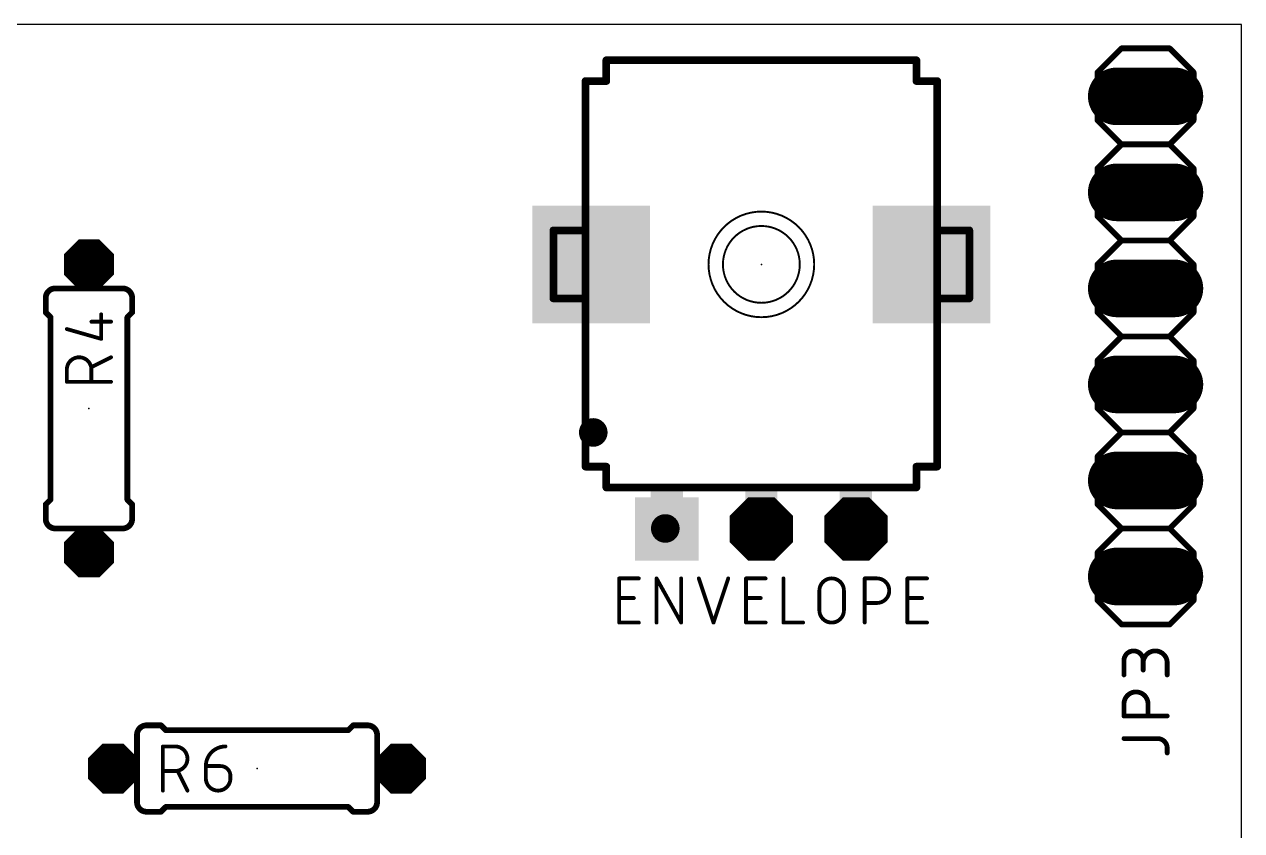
# Model space of a CAD drawing. Extents: x 0 to 59, y 0 to 102.
# Drawn here: x 26.87 to 59.05, y 77.73 to 99.06 of the extents above; entities that cross this region are included whole.
import ezdxf

# ---------------------------------------------------------------- set-up
doc = ezdxf.new("R2010")
doc.units = 0
for name, color, linetype in [('17', 110, 'CONTINUOUS'), ('18', 110, 'CONTINUOUS'), ('20', 31, 'CONTINUOUS'), ('21', 253, 'CONTINUOUS'), ('23', 53, 'CONTINUOUS'), ('25', 253, 'CONTINUOUS'), ('51', 253, 'CONTINUOUS')]:
    doc.layers.add(name, color=color, linetype=linetype)

# ---------------------------------------------------------------- blocks, each defined once
blk = doc.blocks.new('RECT')
blk.add_solid([(-0.5, -0.5), (0.5, -0.5), (-0.5, 0.5), (0.5, 0.5)])
blk = doc.blocks.new('SQUAREP')
blk.add_solid([(-0.5, -0.5), (0.5, -0.5), (-0.5, 0.5), (0.5, 0.5)])
blk = doc.blocks.new('OCTAGONP')
at = {"const_width": 0.5}
blk.add_lwpolyline([(-0.25, -0.1036), (-0.25, 0.1036), (-0.1036, 0.25), (0.1036, 0.25), (0.25, 0.1036), (0.25, -0.1036), (0.1036, -0.25), (-0.1036, -0.25), (-0.25, -0.1036), (-0.25, 0.1036)], dxfattribs=at)
blk = doc.blocks.new('LONGP100')
at = {"const_width": 1}
blk.add_lwpolyline([(-0.5, 0), (0.5, 0)], dxfattribs=at)
at = {"const_width": 0.5}
for points in [[(-0.5, 0.25, 1), (-0.5, -0.25)], [(0.5, -0.25, 1), (0.5, 0.25)]]:
    blk.add_lwpolyline(points, format="xyb", dxfattribs=at)
blk = doc.blocks.new('ROUNDV')
at = {"const_width": 0.5}
blk.add_lwpolyline([(0, -0.25, 1), (0, 0.25, 1), (0, -0.25)], format="xyb", dxfattribs=at)

msp = doc.modelspace()

# ---------------------------------------------------------------- linework, layer by layer
at = {"layer": '20'}
for p, q in [((59.055, 99.06), (0, 99.05)), ((59.055, 0), (59.055, 99.06))]:
    msp.add_line(p, q, dxfattribs=at)
at = {"layer": '21'}
for points, const_width in [([(55.245, 97.79), (55.88, 98.425)], 0.1524), ([(55.88, 98.425), (57.15, 98.425)], 0.1524), ([(57.15, 98.425), (57.785, 97.79)], 0.1524), ([(42.255, 98.11), (50.455, 98.11)], 0.2032), ([(42.255, 98.11), (42.255, 97.56)], 0.2032), ([(50.455, 97.56), (50.455, 98.11)], 0.2032), ([(55.245, 96.52), (55.245, 97.79)], 0.1524), ([(57.785, 97.79), (57.785, 96.52)], 0.1524), ([(42.255, 97.56), (41.705, 97.56)], 0.2032), ([(41.705, 95.36), (41.705, 97.56)], 0.2032), ([(51.005, 97.56), (50.455, 97.56)], 0.2032), ([(51.005, 97.56), (51.005, 95.36)], 0.2032), ([(55.245, 96.52), (55.88, 95.885)], 0.1524), ([(57.15, 95.885), (57.785, 96.52)], 0.1524), ([(55.245, 95.25), (55.88, 95.885)], 0.1524), ([(55.88, 95.885), (57.15, 95.885)], 0.1524), ([(57.15, 95.885), (57.785, 95.25)], 0.1524), ([(55.245, 93.98), (55.245, 95.25)], 0.1524), ([(57.785, 95.25), (57.785, 93.98)], 0.1524), ([(55.88, 93.345), (55.245, 93.98)], 0.1524), ([(57.785, 93.98), (57.15, 93.345)], 0.1524), ([(55.245, 92.71), (55.88, 93.345)], 0.1524), ([(55.88, 93.345), (57.15, 93.345)], 0.1524), ([(57.15, 93.345), (57.785, 92.71)], 0.1524), ([(55.245, 91.44), (55.245, 92.71)], 0.1524), ([(57.785, 92.71), (57.785, 91.44)], 0.1524), ([(27.432, 91.821), (27.432, 91.44)], 0.1524), ([(29.718, 91.821), (29.718, 91.44)], 0.1524), ([(27.559, 91.313), (27.432, 91.44)], 0.1524), ([(29.591, 91.313), (29.718, 91.44)], 0.1524), ([(55.245, 91.44), (55.88, 90.805)], 0.1524), ([(57.15, 90.805), (57.785, 91.44)], 0.1524), ([(27.559, 86.487), (27.559, 91.313)], 0.1524), ([(29.591, 86.487), (29.591, 91.313)], 0.1524), ([(55.245, 90.17), (55.88, 90.805)], 0.1524), ([(55.88, 90.805), (57.15, 90.805)], 0.1524), ([(57.15, 90.805), (57.785, 90.17)], 0.1524), ([(41.705, 87.36), (41.705, 90.56)], 0.2032), ([(51.005, 90.56), (51.005, 87.36)], 0.2032), ([(55.245, 88.9), (55.245, 90.17)], 0.1524), ([(57.785, 90.17), (57.785, 88.9)], 0.1524), ([(55.88, 88.265), (55.245, 88.9)], 0.1524), ([(57.785, 88.9), (57.15, 88.265)], 0.1524), ([(55.245, 87.63), (55.88, 88.265)], 0.1524), ([(55.88, 88.265), (57.15, 88.265)], 0.1524), ([(57.15, 88.265), (57.785, 87.63)], 0.1524), ([(55.245, 86.36), (55.245, 87.63)], 0.1524), ([(57.785, 87.63), (57.785, 86.36)], 0.1524), ([(41.705, 87.36), (42.255, 87.36)], 0.2032), ([(42.255, 87.36), (42.255, 86.81)], 0.2032), ([(50.455, 87.36), (51.005, 87.36)], 0.2032), ([(50.455, 86.81), (50.455, 87.36)], 0.2032), ([(50.455, 86.81), (42.255, 86.81)], 0.2032), ([(27.559, 86.487), (27.432, 86.36)], 0.1524), ([(27.432, 85.979), (27.432, 86.36)], 0.1524), ([(29.591, 86.487), (29.718, 86.36)], 0.1524), ([(29.718, 85.979), (29.718, 86.36)], 0.1524), ([(55.88, 85.725), (55.245, 86.36)], 0.1524), ([(57.785, 86.36), (57.15, 85.725)], 0.1524), ([(55.245, 85.09), (55.88, 85.725)], 0.1524), ([(55.88, 85.725), (57.15, 85.725)], 0.1524), ([(57.15, 85.725), (57.785, 85.09)], 0.1524), ([(55.245, 83.82), (55.245, 85.09)], 0.1524), ([(57.785, 85.09), (57.785, 83.82)], 0.1524), ([(55.245, 83.82), (55.88, 83.185)], 0.1524), ([(57.15, 83.185), (57.785, 83.82)], 0.1524), ([(55.88, 83.185), (57.15, 83.185)], 0.1524), ([(30.099, 80.518), (30.48, 80.518)], 0.1524), ([(30.607, 80.391), (30.48, 80.518)], 0.1524), ([(35.433, 80.391), (35.56, 80.518)], 0.1524), ([(35.941, 80.518), (35.56, 80.518)], 0.1524), ([(35.433, 80.391), (30.607, 80.391)], 0.1524), ([(30.099, 78.232), (30.48, 78.232)], 0.1524), ([(30.607, 78.359), (30.48, 78.232)], 0.1524), ([(35.433, 78.359), (30.607, 78.359)], 0.1524), ([(35.433, 78.359), (35.56, 78.232)], 0.1524), ([(35.941, 78.232), (35.56, 78.232)], 0.1524)]:
    msp.add_lwpolyline(points, dxfattribs=dict(at, const_width=const_width))
for points, const_width in [([(55.88, 98.4631, 1), (55.88, 98.3869)], 0.0762), ([(55.9069, 98.3981, 1), (55.8531, 98.4519)], 0.0762), ([(57.1769, 98.4519, 1), (57.1231, 98.3981)], 0.0762), ([(57.15, 98.3869, 1), (57.15, 98.4631)], 0.0762), ([(42.255, 98.1608, 1), (42.255, 98.0592)], 0.1016), ([(42.3058, 98.11, 1), (42.2042, 98.11)], 0.1016), ([(50.5058, 98.11, 1), (50.4042, 98.11)], 0.1016), ([(50.455, 98.0592, 1), (50.455, 98.1608)], 0.1016), ([(55.2831, 97.79, 1), (55.2069, 97.79)], 0.0762), ([(55.2181, 97.8169, 1), (55.2719, 97.7631)], 0.0762), ([(57.8231, 97.79, 1), (57.7469, 97.79)], 0.0762), ([(57.7581, 97.7631, 1), (57.8119, 97.8169)], 0.0762), ([(41.705, 97.6108, 1), (41.705, 97.5092)], 0.1016), ([(41.7558, 97.56, 1), (41.6542, 97.56)], 0.1016), ([(42.2042, 97.56, 1), (42.3058, 97.56)], 0.1016), ([(42.255, 97.5092, 1), (42.255, 97.6108)], 0.1016), ([(50.455, 97.6108, 1), (50.455, 97.5092)], 0.1016), ([(50.4042, 97.56, 1), (50.5058, 97.56)], 0.1016), ([(51.0558, 97.56, 1), (50.9542, 97.56)], 0.1016), ([(51.005, 97.5092, 1), (51.005, 97.6108)], 0.1016), ([(55.2719, 96.5469, 1), (55.2181, 96.4931)], 0.0762), ([(57.8119, 96.4931, 1), (57.7581, 96.5469)], 0.0762), ([(55.2069, 96.52, 1), (55.2831, 96.52)], 0.0762), ([(57.7469, 96.52, 1), (57.8231, 96.52)], 0.0762), ([(55.88, 95.9231, 1), (55.88, 95.8469)], 0.0762), ([(55.9069, 95.8581, 1), (55.8531, 95.9119)], 0.0762), ([(55.8531, 95.8581, 1), (55.9069, 95.9119)], 0.0762), ([(57.1769, 95.9119, 1), (57.1231, 95.8581)], 0.0762), ([(57.1231, 95.9119, 1), (57.1769, 95.8581)], 0.0762), ([(57.15, 95.8469, 1), (57.15, 95.9231)], 0.0762), ([(41.6542, 95.36, 1), (41.7558, 95.36)], 0.1016), ([(50.9542, 95.36, 1), (51.0558, 95.36)], 0.1016), ([(55.2831, 95.25, 1), (55.2069, 95.25)], 0.0762), ([(55.2181, 95.2769, 1), (55.2719, 95.2231)], 0.0762), ([(57.8231, 95.25, 1), (57.7469, 95.25)], 0.0762), ([(57.7581, 95.2231, 1), (57.8119, 95.2769)], 0.0762), ([(46.355, 91.313, 1), (46.355, 94.107, 1), (46.355, 91.313)], 0.0508), ([(55.2069, 93.98, 1), (55.2831, 93.98)], 0.0762), ([(55.2719, 94.0069, 1), (55.2181, 93.9531)], 0.0762), ([(57.7469, 93.98, 1), (57.8231, 93.98)], 0.0762), ([(57.8119, 93.9531, 1), (57.7581, 94.0069)], 0.0762), ([(46.355, 91.694, 1), (46.355, 93.726, 1), (46.355, 91.694)], 0.0508), ([(55.88, 93.3831, 1), (55.88, 93.3069)], 0.0762), ([(55.9069, 93.3181, 1), (55.8531, 93.3719)], 0.0762), ([(55.8531, 93.3181, 1), (55.9069, 93.3719)], 0.0762), ([(57.1769, 93.3719, 1), (57.1231, 93.3181)], 0.0762), ([(57.1231, 93.3719, 1), (57.1769, 93.3181)], 0.0762), ([(57.15, 93.3069, 1), (57.15, 93.3831)], 0.0762), ([(55.2831, 92.71, 1), (55.2069, 92.71)], 0.0762), ([(55.2181, 92.7369, 1), (55.2719, 92.6831)], 0.0762), ([(57.8231, 92.71, 1), (57.7469, 92.71)], 0.0762), ([(57.7581, 92.6831, 1), (57.8119, 92.7369)], 0.0762), ([(27.686, 92.075, 0.4142), (27.432, 91.821)], 0.1524), ([(27.686, 92.0369, 1), (27.686, 92.1131)], 0.0762), ([(29.718, 91.821, 0.4142), (29.464, 92.075)], 0.1524), ([(29.464, 92.1131, 1), (29.464, 92.0369)], 0.0762), ([(27.4701, 91.821, 1), (27.3939, 91.821)], 0.0762), ([(27.3939, 91.821, 1), (27.4701, 91.821)], 0.0762), ([(29.7561, 91.821, 1), (29.6799, 91.821)], 0.0762), ([(29.6799, 91.821, 1), (29.7561, 91.821)], 0.0762), ([(27.3939, 91.44, 1), (27.4701, 91.44)], 0.0762), ([(27.4589, 91.4669, 1), (27.4051, 91.4131)], 0.0762), ([(29.6799, 91.44, 1), (29.7561, 91.44)], 0.0762), ([(29.7449, 91.4131, 1), (29.6911, 91.4669)], 0.0762), ([(55.2069, 91.44, 1), (55.2831, 91.44)], 0.0762), ([(55.2719, 91.4669, 1), (55.2181, 91.4131)], 0.0762), ([(57.7469, 91.44, 1), (57.8231, 91.44)], 0.0762), ([(57.8119, 91.4131, 1), (57.7581, 91.4669)], 0.0762), ([(27.5971, 91.313, 1), (27.5209, 91.313)], 0.0762), ([(27.5321, 91.2861, 1), (27.5859, 91.3399)], 0.0762), ([(29.6291, 91.313, 1), (29.5529, 91.313)], 0.0762), ([(29.5641, 91.3399, 1), (29.6179, 91.2861)], 0.0762), ([(55.88, 90.8431, 1), (55.88, 90.7669)], 0.0762), ([(55.9069, 90.7781, 1), (55.8531, 90.8319)], 0.0762), ([(55.8531, 90.7781, 1), (55.9069, 90.8319)], 0.0762), ([(57.1769, 90.8319, 1), (57.1231, 90.7781)], 0.0762), ([(57.1231, 90.8319, 1), (57.1769, 90.7781)], 0.0762), ([(57.15, 90.7669, 1), (57.15, 90.8431)], 0.0762), ([(41.7558, 90.56, 1), (41.6542, 90.56)], 0.1016), ([(51.0558, 90.56, 1), (50.9542, 90.56)], 0.1016), ([(55.2831, 90.17, 1), (55.2069, 90.17)], 0.0762), ([(55.2181, 90.1969, 1), (55.2719, 90.1431)], 0.0762), ([(57.8231, 90.17, 1), (57.7469, 90.17)], 0.0762), ([(57.7581, 90.1431, 1), (57.8119, 90.1969)], 0.0762), ([(55.2069, 88.9, 1), (55.2831, 88.9)], 0.0762), ([(55.2719, 88.9269, 1), (55.2181, 88.8731)], 0.0762), ([(57.7469, 88.9, 1), (57.8231, 88.9)], 0.0762), ([(57.8119, 88.8731, 1), (57.7581, 88.9269)], 0.0762), ([(55.88, 88.3031, 1), (55.88, 88.2269)], 0.0762), ([(55.9069, 88.2381, 1), (55.8531, 88.2919)], 0.0762), ([(55.8531, 88.2381, 1), (55.9069, 88.2919)], 0.0762), ([(57.1769, 88.2919, 1), (57.1231, 88.2381)], 0.0762), ([(57.1231, 88.2919, 1), (57.1769, 88.2381)], 0.0762), ([(57.15, 88.2269, 1), (57.15, 88.3031)], 0.0762), ([(55.2831, 87.63, 1), (55.2069, 87.63)], 0.0762), ([(55.2181, 87.6569, 1), (55.2719, 87.6031)], 0.0762), ([(57.8231, 87.63, 1), (57.7469, 87.63)], 0.0762), ([(57.7581, 87.6031, 1), (57.8119, 87.6569)], 0.0762), ([(41.705, 87.4108, 1), (41.705, 87.3092)], 0.1016), ([(41.6542, 87.36, 1), (41.7558, 87.36)], 0.1016), ([(42.3058, 87.36, 1), (42.2042, 87.36)], 0.1016), ([(42.255, 87.3092, 1), (42.255, 87.4108)], 0.1016), ([(50.455, 87.4108, 1), (50.455, 87.3092)], 0.1016), ([(50.5058, 87.36, 1), (50.4042, 87.36)], 0.1016), ([(50.9542, 87.36, 1), (51.0558, 87.36)], 0.1016), ([(51.005, 87.3092, 1), (51.005, 87.4108)], 0.1016), ([(42.255, 86.8608, 1), (42.255, 86.7592)], 0.1016), ([(50.455, 86.7592, 1), (50.455, 86.8608)], 0.1016), ([(42.2042, 86.81, 1), (42.3058, 86.81)], 0.1016), ([(50.4042, 86.81, 1), (50.5058, 86.81)], 0.1016), ([(27.4701, 86.36, 1), (27.3939, 86.36)], 0.0762), ([(27.4051, 86.3869, 1), (27.4589, 86.3331)], 0.0762), ([(27.5209, 86.487, 1), (27.5971, 86.487)], 0.0762), ([(27.5859, 86.4601, 1), (27.5321, 86.5139)], 0.0762), ([(29.5529, 86.487, 1), (29.6291, 86.487)], 0.0762), ([(29.6179, 86.5139, 1), (29.5641, 86.4601)], 0.0762), ([(29.7561, 86.36, 1), (29.6799, 86.36)], 0.0762), ([(29.6911, 86.3331, 1), (29.7449, 86.3869)], 0.0762), ([(55.2069, 86.36, 1), (55.2831, 86.36)], 0.0762), ([(55.2719, 86.3869, 1), (55.2181, 86.3331)], 0.0762), ([(57.7469, 86.36, 1), (57.8231, 86.36)], 0.0762), ([(57.8119, 86.3331, 1), (57.7581, 86.3869)], 0.0762), ([(27.432, 85.979, 0.4142), (27.686, 85.725)], 0.1524), ([(27.4701, 85.979, 1), (27.3939, 85.979)], 0.0762), ([(27.3939, 85.979, 1), (27.4701, 85.979)], 0.0762), ([(29.464, 85.725, 0.4142), (29.718, 85.979)], 0.1524), ([(29.7561, 85.979, 1), (29.6799, 85.979)], 0.0762), ([(29.6799, 85.979, 1), (29.7561, 85.979)], 0.0762), ([(27.686, 85.6869, 1), (27.686, 85.7631)], 0.0762), ([(29.464, 85.7631, 1), (29.464, 85.6869)], 0.0762), ([(55.88, 85.7631, 1), (55.88, 85.6869)], 0.0762), ([(55.9069, 85.6981, 1), (55.8531, 85.7519)], 0.0762), ([(55.8531, 85.6981, 1), (55.9069, 85.7519)], 0.0762), ([(57.1769, 85.7519, 1), (57.1231, 85.6981)], 0.0762), ([(57.1231, 85.7519, 1), (57.1769, 85.6981)], 0.0762), ([(57.15, 85.6869, 1), (57.15, 85.7631)], 0.0762), ([(55.2831, 85.09, 1), (55.2069, 85.09)], 0.0762), ([(55.2181, 85.1169, 1), (55.2719, 85.0631)], 0.0762), ([(57.8231, 85.09, 1), (57.7469, 85.09)], 0.0762), ([(57.7581, 85.0631, 1), (57.8119, 85.1169)], 0.0762), ([(55.2069, 83.82, 1), (55.2831, 83.82)], 0.0762), ([(55.2719, 83.8469, 1), (55.2181, 83.7931)], 0.0762), ([(57.7469, 83.82, 1), (57.8231, 83.82)], 0.0762), ([(57.8119, 83.7931, 1), (57.7581, 83.8469)], 0.0762), ([(55.88, 83.2231, 1), (55.88, 83.1469)], 0.0762), ([(55.8531, 83.1581, 1), (55.9069, 83.2119)], 0.0762), ([(57.1231, 83.2119, 1), (57.1769, 83.1581)], 0.0762), ([(57.15, 83.1469, 1), (57.15, 83.2231)], 0.0762), ([(30.099, 80.518, 0.4142), (29.845, 80.264)], 0.1524), ([(30.099, 80.5561, 1), (30.099, 80.4799)], 0.0762), ([(30.099, 80.4799, 1), (30.099, 80.5561)], 0.0762), ([(30.5069, 80.5449, 1), (30.4531, 80.4911)], 0.0762), ([(30.48, 80.4799, 1), (30.48, 80.5561)], 0.0762), ([(35.56, 80.5561, 1), (35.56, 80.4799)], 0.0762), ([(35.5869, 80.4911, 1), (35.5331, 80.5449)], 0.0762), ([(36.195, 80.264, 0.4142), (35.941, 80.518)], 0.1524), ([(35.941, 80.5561, 1), (35.941, 80.4799)], 0.0762), ([(35.941, 80.4799, 1), (35.941, 80.5561)], 0.0762), ([(29.8069, 80.264, 1), (29.8831, 80.264)], 0.0762), ([(30.607, 80.4291, 1), (30.607, 80.3529)], 0.0762), ([(30.5801, 80.3641, 1), (30.6339, 80.4179)], 0.0762), ([(35.4061, 80.4179, 1), (35.4599, 80.3641)], 0.0762), ([(35.433, 80.3529, 1), (35.433, 80.4291)], 0.0762), ([(36.1569, 80.264, 1), (36.2331, 80.264)], 0.0762), ([(29.845, 78.486, 0.4142), (30.099, 78.232)], 0.1524), ([(29.8831, 78.486, 1), (29.8069, 78.486)], 0.0762), ([(35.941, 78.232, 0.4142), (36.195, 78.486)], 0.1524), ([(36.2331, 78.486, 1), (36.1569, 78.486)], 0.0762), ([(30.099, 78.2701, 1), (30.099, 78.1939)], 0.0762), ([(30.099, 78.1939, 1), (30.099, 78.2701)], 0.0762), ([(30.4531, 78.2589, 1), (30.5069, 78.2051)], 0.0762), ([(30.48, 78.1939, 1), (30.48, 78.2701)], 0.0762), ([(30.607, 78.3971, 1), (30.607, 78.3209)], 0.0762), ([(30.6339, 78.3321, 1), (30.5801, 78.3859)], 0.0762), ([(35.4599, 78.3859, 1), (35.4061, 78.3321)], 0.0762), ([(35.433, 78.3209, 1), (35.433, 78.3971)], 0.0762), ([(35.56, 78.2701, 1), (35.56, 78.1939)], 0.0762), ([(35.5331, 78.2051, 1), (35.5869, 78.2589)], 0.0762), ([(35.941, 78.2701, 1), (35.941, 78.1939)], 0.0762), ([(35.941, 78.1939, 1), (35.941, 78.2701)], 0.0762)]:
    msp.add_lwpolyline(points, format="xyb", dxfattribs=dict(at, const_width=const_width))
at = {"layer": '23'}
for p in [(46.355, 92.71), (56.515, 90.805), (28.575, 88.9), (33.02, 79.375)]:
    msp.add_point(p, dxfattribs=at)
at = {"layer": '25'}
for points, const_width in [([(28.8996, 90.7401), (28.8996, 91.3892)], 0.1016), ([(28.6399, 91.1945), (29.1592, 91.1945)], 0.1016), ([(27.9908, 90.9997), (28.8996, 90.7401)], 0.1016), ([(29.1592, 90.2536), (28.6399, 89.9939)], 0.1016), ([(27.9908, 89.6045), (27.9908, 89.929)], 0.1016), ([(28.6399, 89.929), (28.6399, 89.6045)], 0.1016), ([(29.1592, 89.6045), (27.9908, 89.6045)], 0.1016), ([(42.5958, 83.2358), (42.5958, 84.4042)], 0.1016), ([(42.5958, 84.4042), (43.1151, 84.4042)], 0.1016), ([(43.5841, 83.2358), (43.5841, 84.4042)], 0.1016), ([(43.5841, 84.4042), (44.2333, 83.2358)], 0.1016), ([(44.2333, 83.2358), (44.2333, 84.4042)], 0.1016), ([(44.7003, 84.4042), (45.0898, 83.2358)], 0.1016), ([(45.0898, 83.2358), (45.4793, 84.4042)], 0.1016), ([(45.9486, 83.2358), (45.9486, 84.4042)], 0.1016), ([(45.9486, 84.4042), (46.4679, 84.4042)], 0.1016), ([(46.9392, 84.4042), (46.9392, 83.2358)], 0.1016), ([(49.0875, 83.2358), (49.0875, 84.4042)], 0.1016), ([(49.0875, 84.4042), (49.412, 84.4042)], 0.1016), ([(50.2158, 83.2358), (50.2158, 84.4042)], 0.1016), ([(50.2158, 84.4042), (50.7351, 84.4042)], 0.1016), ([(47.8894, 83.5604), (47.8894, 84.0796)], 0.1016), ([(48.5385, 84.0796), (48.5385, 83.5604)], 0.1016), ([(42.5958, 83.8849), (42.9853, 83.8849)], 0.1016), ([(45.9486, 83.8849), (46.3381, 83.8849)], 0.1016), ([(49.412, 83.7551), (49.0875, 83.7551)], 0.1016), ([(50.2158, 83.8849), (50.6053, 83.8849)], 0.1016), ([(43.1151, 83.2358), (42.5958, 83.2358)], 0.1016), ([(46.4679, 83.2358), (45.9486, 83.2358)], 0.1016), ([(46.9392, 83.2358), (47.4585, 83.2358)], 0.1016), ([(50.7351, 83.2358), (50.2158, 83.2358)], 0.1016), ([(55.9435, 81.8515), (55.9435, 82.2325)], 0.127), ([(56.4515, 82.2325), (56.4515, 81.9785)], 0.127), ([(57.0865, 81.8515), (57.0865, 82.169)], 0.127), ([(55.9435, 80.7657), (55.9435, 81.0832)], 0.127), ([(56.5785, 81.0832), (56.5785, 80.7657)], 0.127), ([(57.0865, 80.7657), (55.9435, 80.7657)], 0.127), ([(55.9435, 80.1676), (56.8325, 80.1676)], 0.127), ([(30.5308, 78.7908), (30.5308, 79.9592)], 0.1016), ([(30.5308, 79.9592), (30.8554, 79.9592)], 0.1016), ([(57.0865, 79.9136), (57.0865, 79.7866)], 0.127), ([(30.8554, 79.3101), (30.5308, 79.3101)], 0.1016), ([(31.1799, 78.7908), (30.9203, 79.3101)], 0.1016), ([(31.6664, 79.4399), (32.0559, 79.4399)], 0.1016), ([(31.6664, 79.1154), (31.6664, 79.4399)], 0.1016), ([(32.3155, 79.1803), (32.3155, 79.1154)], 0.1016)]:
    msp.add_lwpolyline(points, dxfattribs=dict(at, const_width=const_width))
for points, const_width in [([(28.925, 91.3892, 1), (28.8742, 91.3892)], 0.0508), ([(28.6399, 91.2199, 1), (28.6399, 91.1691)], 0.0508), ([(29.1592, 91.1691, 1), (29.1592, 91.2199)], 0.0508), ([(27.9978, 91.0242, 1), (27.9838, 90.9753)], 0.0508), ([(28.8926, 90.7157, 1), (28.9065, 90.7645)], 0.0508), ([(28.8742, 90.7401, 1), (28.925, 90.7401)], 0.0508), ([(28.6399, 89.929, 1), (27.9908, 89.929)], 0.1016), ([(29.1706, 90.2308, 1), (29.1478, 90.2763)], 0.0508), ([(28.0162, 89.929, 1), (27.9654, 89.929)], 0.0508), ([(27.9654, 89.929, 1), (28.0162, 89.929)], 0.0508), ([(28.6653, 89.929, 1), (28.6145, 89.929)], 0.0508), ([(28.6145, 89.929, 1), (28.6653, 89.929)], 0.0508), ([(28.6286, 90.0166, 1), (28.6513, 89.9712)], 0.0508), ([(27.9908, 89.6299, 1), (27.9908, 89.5791)], 0.0508), ([(27.9654, 89.6045, 1), (28.0162, 89.6045)], 0.0508), ([(28.6145, 89.6045, 1), (28.6653, 89.6045)], 0.0508), ([(29.1592, 89.5791, 1), (29.1592, 89.6299)], 0.0508), ([(42.6212, 84.4042, 1), (42.5704, 84.4042)], 0.0508), ([(42.5958, 84.4296, 1), (42.5958, 84.3788)], 0.0508), ([(43.1151, 84.3788, 1), (43.1151, 84.4296)], 0.0508), ([(43.6095, 84.4042, 1), (43.5587, 84.4042)], 0.0508), ([(43.6063, 84.4165, 1), (43.5619, 84.3919)], 0.0508), ([(44.2587, 84.4042, 1), (44.2079, 84.4042)], 0.0508), ([(44.7244, 84.4122, 1), (44.6762, 84.3962)], 0.0508), ([(45.5034, 84.3962, 1), (45.4552, 84.4122)], 0.0508), ([(45.974, 84.4042, 1), (45.9232, 84.4042)], 0.0508), ([(45.9486, 84.4296, 1), (45.9486, 84.3788)], 0.0508), ([(46.4679, 84.3788, 1), (46.4679, 84.4296)], 0.0508), ([(46.9646, 84.4042, 1), (46.9138, 84.4042)], 0.0508), ([(48.5385, 84.0796, 1), (47.8894, 84.0796)], 0.1016), ([(49.1129, 84.4042, 1), (49.0621, 84.4042)], 0.0508), ([(49.0875, 84.4296, 1), (49.0875, 84.3788)], 0.0508), ([(49.412, 83.7551, 1), (49.412, 84.4042)], 0.1016), ([(49.412, 84.4296, 1), (49.412, 84.3788)], 0.0508), ([(49.412, 84.3788, 1), (49.412, 84.4296)], 0.0508), ([(50.2412, 84.4042, 1), (50.1904, 84.4042)], 0.0508), ([(50.2158, 84.4296, 1), (50.2158, 84.3788)], 0.0508), ([(50.7351, 84.3788, 1), (50.7351, 84.4296)], 0.0508), ([(47.9148, 84.0796, 1), (47.864, 84.0796)], 0.0508), ([(47.864, 84.0796, 1), (47.9148, 84.0796)], 0.0508), ([(48.5639, 84.0796, 1), (48.5131, 84.0796)], 0.0508), ([(48.5131, 84.0796, 1), (48.5639, 84.0796)], 0.0508), ([(42.5958, 83.9103, 1), (42.5958, 83.8595)], 0.0508), ([(42.9853, 83.8595, 1), (42.9853, 83.9103)], 0.0508), ([(45.9486, 83.9103, 1), (45.9486, 83.8595)], 0.0508), ([(46.3381, 83.8595, 1), (46.3381, 83.9103)], 0.0508), ([(49.0875, 83.7805, 1), (49.0875, 83.7297)], 0.0508), ([(49.412, 83.7805, 1), (49.412, 83.7297)], 0.0508), ([(49.412, 83.7297, 1), (49.412, 83.7805)], 0.0508), ([(50.2158, 83.9103, 1), (50.2158, 83.8595)], 0.0508), ([(50.6053, 83.8595, 1), (50.6053, 83.9103)], 0.0508), ([(47.8894, 83.5604, 1), (48.5385, 83.5604)], 0.1016), ([(47.9148, 83.5604, 1), (47.864, 83.5604)], 0.0508), ([(47.864, 83.5604, 1), (47.9148, 83.5604)], 0.0508), ([(48.5639, 83.5604, 1), (48.5131, 83.5604)], 0.0508), ([(48.5131, 83.5604, 1), (48.5639, 83.5604)], 0.0508), ([(42.5958, 83.2612, 1), (42.5958, 83.2104)], 0.0508), ([(42.5704, 83.2358, 1), (42.6212, 83.2358)], 0.0508), ([(43.1151, 83.2104, 1), (43.1151, 83.2612)], 0.0508), ([(43.5587, 83.2358, 1), (43.6095, 83.2358)], 0.0508), ([(44.2079, 83.2358, 1), (44.2587, 83.2358)], 0.0508), ([(44.211, 83.2235, 1), (44.2555, 83.2481)], 0.0508), ([(45.0657, 83.2438, 1), (45.1139, 83.2278)], 0.0508), ([(45.0657, 83.2278, 1), (45.1139, 83.2438)], 0.0508), ([(45.9486, 83.2612, 1), (45.9486, 83.2104)], 0.0508), ([(45.9232, 83.2358, 1), (45.974, 83.2358)], 0.0508), ([(46.4679, 83.2104, 1), (46.4679, 83.2612)], 0.0508), ([(46.9392, 83.2612, 1), (46.9392, 83.2104)], 0.0508), ([(46.9138, 83.2358, 1), (46.9646, 83.2358)], 0.0508), ([(47.4585, 83.2104, 1), (47.4585, 83.2612)], 0.0508), ([(49.0621, 83.2358, 1), (49.1129, 83.2358)], 0.0508), ([(50.2158, 83.2612, 1), (50.2158, 83.2104)], 0.0508), ([(50.1904, 83.2358, 1), (50.2412, 83.2358)], 0.0508), ([(50.7351, 83.2104, 1), (50.7351, 83.2612)], 0.0508), ([(56.4515, 82.2325, 1), (55.9435, 82.2325)], 0.127), ([(57.0865, 82.169, 1), (56.4515, 82.169)], 0.127), ([(55.9753, 82.2325, 1), (55.9117, 82.2325)], 0.0635), ([(55.9117, 82.2325, 1), (55.9753, 82.2325)], 0.0635), ([(56.4833, 82.2325, 1), (56.4198, 82.2325)], 0.0635), ([(56.4198, 82.2325, 1), (56.4833, 82.2325)], 0.0635), ([(56.4198, 82.169, 1), (56.4833, 82.169)], 0.0635), ([(57.1183, 82.169, 1), (57.0547, 82.169)], 0.0635), ([(57.0547, 82.169, 1), (57.1183, 82.169)], 0.0635), ([(55.9117, 81.8515, 1), (55.9753, 81.8515)], 0.0635), ([(56.4198, 81.9785, 1), (56.4833, 81.9785)], 0.0635), ([(57.0547, 81.8515, 1), (57.1183, 81.8515)], 0.0635), ([(56.5785, 81.0832, 1), (55.9435, 81.0832)], 0.127), ([(55.9753, 81.0832, 1), (55.9117, 81.0832)], 0.0635), ([(55.9117, 81.0832, 1), (55.9753, 81.0832)], 0.0635), ([(56.6103, 81.0832, 1), (56.5468, 81.0832)], 0.0635), ([(56.5468, 81.0832, 1), (56.6103, 81.0832)], 0.0635), ([(55.9435, 80.7974, 1), (55.9435, 80.7339)], 0.0635), ([(55.9117, 80.7657, 1), (55.9753, 80.7657)], 0.0635), ([(56.5468, 80.7657, 1), (56.6103, 80.7657)], 0.0635), ([(57.0865, 80.7339, 1), (57.0865, 80.7974)], 0.0635), ([(55.9435, 80.1994, 1), (55.9435, 80.1359)], 0.0635), ([(57.0865, 79.9136, 0.4142), (56.8325, 80.1676)], 0.127), ([(56.8325, 80.1994, 1), (56.8325, 80.1359)], 0.0635), ([(56.8325, 80.1359, 1), (56.8325, 80.1994)], 0.0635), ([(30.5562, 79.9592, 1), (30.5054, 79.9592)], 0.0508), ([(30.5308, 79.9846, 1), (30.5308, 79.9338)], 0.0508), ([(30.8554, 79.3101, 1), (30.8554, 79.9592)], 0.1016), ([(30.8554, 79.9846, 1), (30.8554, 79.9338)], 0.0508), ([(30.8554, 79.9338, 1), (30.8554, 79.9846)], 0.0508), ([(32.1857, 79.9592, 0.4142), (31.6664, 79.4399)], 0.1016), ([(32.1857, 79.9338, 1), (32.1857, 79.9846)], 0.0508), ([(57.1183, 79.9136, 1), (57.0547, 79.9136)], 0.0635), ([(57.0547, 79.9136, 1), (57.1183, 79.9136)], 0.0635), ([(57.0547, 79.7866, 1), (57.1183, 79.7866)], 0.0635), ([(30.5308, 79.3355, 1), (30.5308, 79.2847)], 0.0508), ([(30.8554, 79.3355, 1), (30.8554, 79.2847)], 0.0508), ([(30.8554, 79.2847, 1), (30.8554, 79.3355)], 0.0508), ([(30.943, 79.3214, 1), (30.8975, 79.2987)], 0.0508), ([(31.6664, 79.4653, 1), (31.6664, 79.4145)], 0.0508), ([(31.6918, 79.4399, 1), (31.641, 79.4399)], 0.0508), ([(31.641, 79.4399, 1), (31.6918, 79.4399)], 0.0508), ([(32.3155, 79.1803, 0.4142), (32.0559, 79.4399)], 0.1016), ([(32.0559, 79.4653, 1), (32.0559, 79.4145)], 0.0508), ([(32.0559, 79.4145, 1), (32.0559, 79.4653)], 0.0508), ([(32.3409, 79.1803, 1), (32.2901, 79.1803)], 0.0508), ([(32.2901, 79.1803, 1), (32.3409, 79.1803)], 0.0508), ([(31.6664, 79.1154, 1), (32.3155, 79.1154)], 0.1016), ([(31.6918, 79.1154, 1), (31.641, 79.1154)], 0.0508), ([(31.641, 79.1154, 1), (31.6918, 79.1154)], 0.0508), ([(32.3409, 79.1154, 1), (32.2901, 79.1154)], 0.0508), ([(32.2901, 79.1154, 1), (32.3409, 79.1154)], 0.0508), ([(30.5054, 78.7908, 1), (30.5562, 78.7908)], 0.0508), ([(31.1572, 78.7794, 1), (31.2026, 78.8022)], 0.0508)]:
    msp.add_lwpolyline(points, format="xyb", dxfattribs=dict(at, const_width=const_width))
at = {"layer": '51'}
for points, const_width in [([(41.705, 87.36), (41.705, 97.56)], 0.2032), ([(51.005, 97.56), (51.005, 87.36)], 0.2032), ([(41.605, 93.61), (40.855, 93.61)], 0.2032), ([(40.855, 93.61), (40.855, 91.81)], 0.2032), ([(51.855, 93.61), (51.105, 93.61)], 0.2032), ([(51.855, 91.81), (51.855, 93.61)], 0.2032), ([(28.575, 92.71), (28.575, 92.329)], 0.6096), ([(27.686, 92.075), (29.464, 92.075)], 0.1524), ([(40.855, 91.81), (41.605, 91.81)], 0.2032), ([(51.105, 91.81), (51.855, 91.81)], 0.2032), ([(27.686, 85.725), (29.464, 85.725)], 0.1524), ([(28.575, 85.471), (28.575, 85.09)], 0.6096), ([(29.845, 78.486), (29.845, 80.264)], 0.1524), ([(36.195, 78.486), (36.195, 80.264)], 0.1524), ([(29.21, 79.375), (29.591, 79.375)], 0.6096), ([(36.449, 79.375), (36.83, 79.375)], 0.6096)]:
    msp.add_lwpolyline(points, dxfattribs=dict(at, const_width=const_width))
for points, const_width in [([(41.7558, 97.56, 1), (41.6542, 97.56)], 0.1016), ([(51.0558, 97.56, 1), (50.9542, 97.56)], 0.1016), ([(40.855, 93.6608, 1), (40.855, 93.5592)], 0.1016), ([(40.9058, 93.61, 1), (40.8042, 93.61)], 0.1016), ([(41.605, 93.5592, 1), (41.605, 93.6608)], 0.1016), ([(51.105, 93.6608, 1), (51.105, 93.5592)], 0.1016), ([(51.9058, 93.61, 1), (51.8042, 93.61)], 0.1016), ([(51.855, 93.5592, 1), (51.855, 93.6608)], 0.1016), ([(28.7274, 92.71, 1), (28.4226, 92.71)], 0.3048), ([(28.4226, 92.329, 1), (28.7274, 92.329)], 0.3048), ([(27.686, 92.1131, 1), (27.686, 92.0369)], 0.0762), ([(29.464, 92.0369, 1), (29.464, 92.1131)], 0.0762), ([(40.855, 91.8608, 1), (40.855, 91.7592)], 0.1016), ([(40.8042, 91.81, 1), (40.9058, 91.81)], 0.1016), ([(41.605, 91.7592, 1), (41.605, 91.8608)], 0.1016), ([(51.105, 91.8608, 1), (51.105, 91.7592)], 0.1016), ([(51.8042, 91.81, 1), (51.9058, 91.81)], 0.1016), ([(51.855, 91.7592, 1), (51.855, 91.8608)], 0.1016), ([(41.6542, 87.36, 1), (41.7558, 87.36)], 0.1016), ([(50.9542, 87.36, 1), (51.0558, 87.36)], 0.1016), ([(27.686, 85.7631, 1), (27.686, 85.6869)], 0.0762), ([(28.7274, 85.471, 1), (28.4226, 85.471)], 0.3048), ([(29.464, 85.6869, 1), (29.464, 85.7631)], 0.0762), ([(28.4226, 85.09, 1), (28.7274, 85.09)], 0.3048), ([(29.8831, 80.264, 1), (29.8069, 80.264)], 0.0762), ([(36.2331, 80.264, 1), (36.1569, 80.264)], 0.0762), ([(29.21, 79.5274, 1), (29.21, 79.2226)], 0.3048), ([(29.591, 79.2226, 1), (29.591, 79.5274)], 0.3048), ([(36.449, 79.5274, 1), (36.449, 79.2226)], 0.3048), ([(36.83, 79.2226, 1), (36.83, 79.5274)], 0.3048), ([(29.8069, 78.486, 1), (29.8831, 78.486)], 0.0762), ([(36.1569, 78.486, 1), (36.2331, 78.486)], 0.0762)]:
    msp.add_lwpolyline(points, format="xyb", dxfattribs=dict(at, const_width=const_width))

# ---------------------------------------------------------------- block references
at = {"layer": '17'}
for name, p, xscale, yscale, rotation in [('LONGP100', (56.515, 97.155), 1.524, 1.524, 180), ('LONGP100', (56.515, 97.155), 1.524, 1.524, 180), ('LONGP100', (56.515, 94.615), 1.524, 1.524, 180), ('LONGP100', (56.515, 94.615), 1.524, 1.524, 180), ('SQUAREP', (41.855, 92.71), 3.116, 3.116, 270), ('SQUAREP', (41.855, 92.71), 3.116, 3.116, 270), ('SQUAREP', (50.855, 92.71), 3.116, 3.116, 270), ('SQUAREP', (50.855, 92.71), 3.116, 3.116, 270), ('OCTAGONP', (28.575, 92.71), 1.3208, 1.3208, 270), ('OCTAGONP', (28.575, 92.71), 1.3208, 1.3208, 270), ('LONGP100', (56.515, 92.075), 1.524, 1.524, 180), ('LONGP100', (56.515, 92.075), 1.524, 1.524, 180), ('LONGP100', (56.515, 89.535), 1.524, 1.524, 180), ('LONGP100', (56.515, 89.535), 1.524, 1.524, 180), ('LONGP100', (56.515, 86.995), 1.524, 1.524, 180), ('LONGP100', (56.515, 86.995), 1.524, 1.524, 180), ('SQUAREP', (43.855, 85.71), 1.6764, 1.6764, 270), ('SQUAREP', (43.855, 85.71), 1.6764, 1.6764, 270), ('OCTAGONP', (46.355, 85.71), 1.6764, 1.6764, 270), ('OCTAGONP', (46.355, 85.71), 1.6764, 1.6764, 270), ('OCTAGONP', (48.855, 85.71), 1.6764, 1.6764, 270), ('OCTAGONP', (48.855, 85.71), 1.6764, 1.6764, 270), ('OCTAGONP', (28.575, 85.09), 1.3208, 1.3208, 270), ('OCTAGONP', (28.575, 85.09), 1.3208, 1.3208, 270), ('LONGP100', (56.515, 84.455), 1.524, 1.524, 180), ('LONGP100', (56.515, 84.455), 1.524, 1.524, 180)]:
    msp.add_blockref(name, p, dxfattribs=dict(at, xscale=xscale, yscale=yscale, rotation=rotation))
at = {"layer": '17', "xscale": 1.3208, "yscale": 1.3208}
for p in [(29.21, 79.375), (29.21, 79.375), (36.83, 79.375), (36.83, 79.375)]:
    msp.add_blockref('OCTAGONP', p, dxfattribs=at)
at = {"layer": '18', "xscale": 0.7564, "yscale": 0.7564}
for p in [(41.91, 88.265), (41.91, 88.265), (43.815, 85.725), (43.815, 85.725)]:
    msp.add_blockref('ROUNDV', p, dxfattribs=at)
at = {"layer": '51'}
for p, xscale, yscale, rotation in [((56.515, 97.155), 0.508, 0.508, 90), ((56.515, 94.615), 0.508, 0.508, 90), ((28.575, 92.202), 0.254, 0.6096, 270), ((56.515, 92.075), 0.508, 0.508, 90), ((56.515, 89.535), 0.508, 0.508, 90), ((56.515, 86.995), 0.508, 0.508, 90), ((28.575, 85.598), 0.254, 0.6096, 270), ((56.515, 84.455), 0.508, 0.508, 90)]:
    msp.add_blockref('RECT', p, dxfattribs=dict(at, xscale=xscale, yscale=yscale, rotation=rotation))
for p, xscale, yscale in [((43.855, 86.0475), 0.85, 1.325), ((46.355, 86.0475), 0.85, 1.325), ((48.855, 86.0475), 0.85, 1.325), ((29.718, 79.375), 0.254, 0.6096), ((36.322, 79.375), 0.254, 0.6096)]:
    msp.add_blockref('RECT', p, dxfattribs=dict(at, xscale=xscale, yscale=yscale))

doc.saveas('drawing.dxf')
